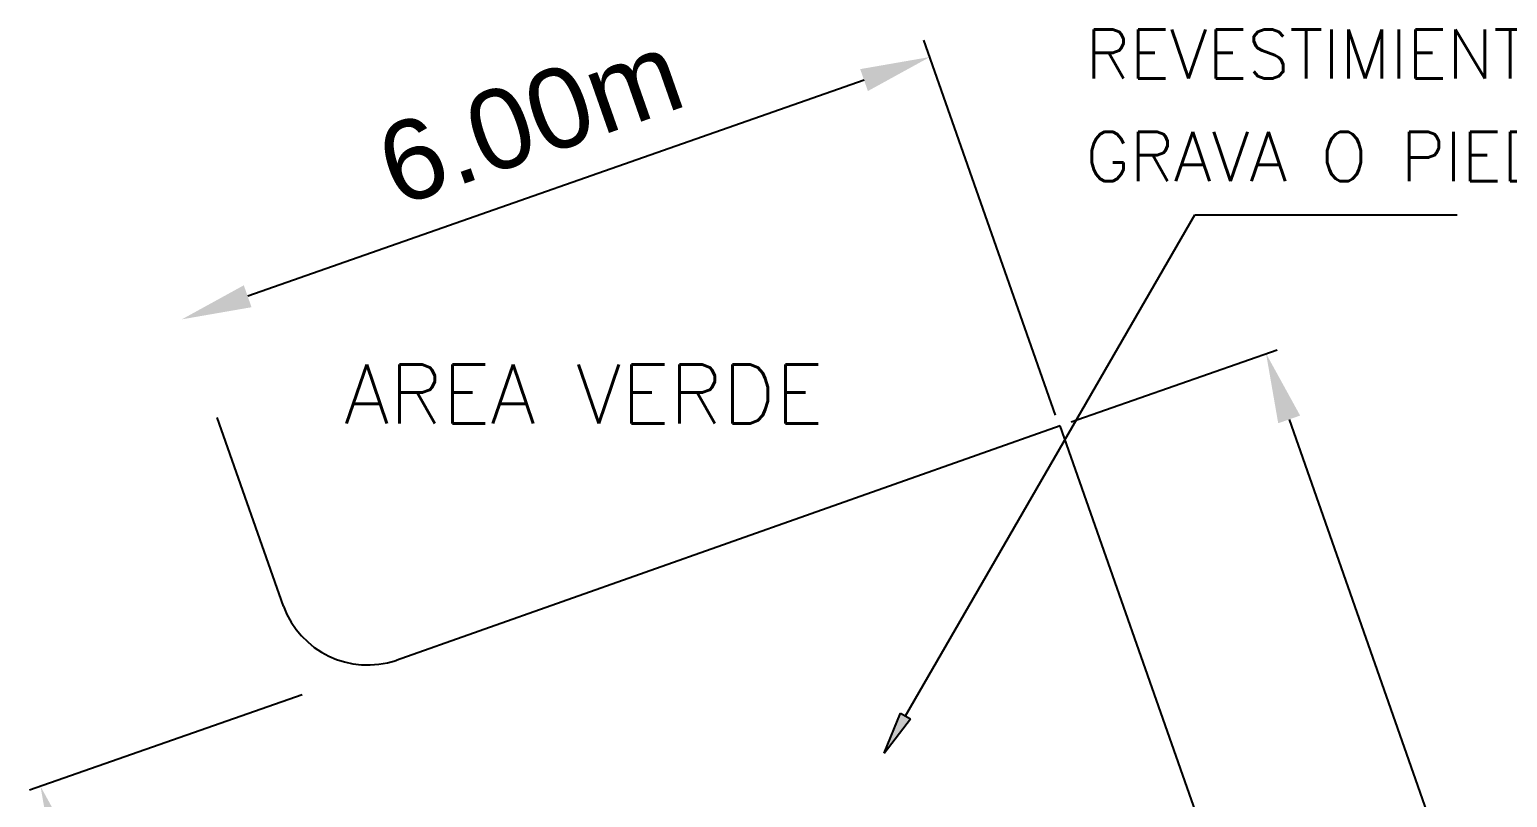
# Model space of a CAD drawing. Header units: millimetres. Extents: x 605064 to 1210630, y 1310999 to 2622410.
# Drawn here: x 605300.82 to 605326.24, y 1311180.12 to 1311193.33 of the extents above; entities that cross this region are included whole.
import ezdxf

# ---------------------------------------------------------------- set-up
doc = ezdxf.new("R2010")
doc.units = ezdxf.units.MM
doc.styles.add('PUNTOS PI', font='arial.ttf', dxfattribs={"height": 2.75})
doc.styles.add('ROMANS', font='ROMANS', dxfattribs={"height": 0.2})

msp = doc.modelspace()

# ---------------------------------------------------------------- hatches: boundary and pattern name
h = msp.add_hatch(color=256)
h.dxf.hatch_style = 1
h.paths.add_polyline_path([(605315.9713734523, 1311181.471902554), (605315.7969958798, 1311181.572579493), (605315.5143248638, 1311180.881625054)])

# ---------------------------------------------------------------- linework, layer by layer
at = {"color": 1}
for p, q in [((605318.4650955007, 1311186.699260926), (605316.2017204007, 1311193.151246172)), ((605315.1709931248, 1311192.464340383), (605304.5676164778, 1311188.744645164)), ((605318.734523323, 1311186.581871758), (605322.2756328251, 1311187.82423906)), ((605322.4841797234, 1311186.625694862), (605330.8075450159, 1311162.901673914)), ((605305.504037711, 1311181.889154806), (605300.8154848444, 1311180.244955477))]:
    msp.add_line(p, q, dxfattribs=at)
for p, q in [((605315.8841846664, 1311181.522241024), (605320.8641006446, 1311190.147708516)), ((605320.8641006446, 1311190.147708516), (605325.371736159, 1311190.147708516)), ((605305.1823311594, 1311183.412480713), (605304.0425932434, 1311186.661066505)), ((605318.5458012079, 1311186.515660255), (605307.1214467378, 1311182.478942428)), ((605327.6637045359, 1311160.526973921), (605318.5458012079, 1311186.515660255)), ((605315.5143248639, 1311180.881625054), (605315.7969958798, 1311181.572579493)), ((605315.5143248637, 1311180.881625054), (605315.9713734523, 1311181.471902554)), ((605315.7969958798, 1311181.572579493), (605315.9713734523, 1311181.471902554))]:
    msp.add_line(p, q)
msp.add_arc((605306.634185178, 1311183.947521723), 1.547303775437057, 200.2299818694993, 288.3553858134292)
for points in [[(605315.1047880673, 1311192.65306476), (605315.2371981824, 1311192.275616007), (605316.3033393847, 1311192.861570729)], [(605304.5014114202, 1311188.93336954), (605304.6338215354, 1311188.555920787), (605303.4352702177, 1311188.347414818)], [(605322.6729018475, 1311186.691906369), (605322.2954576171, 1311186.559483361), (605322.0869107099, 1311187.758027557)], [(605301.590057858, 1311179.244937154), (605301.2125950598, 1311179.112567082), (605301.0042162435, 1311180.311140513)]]:
    msp.add_solid(points, dxfattribs=at)

# ---------------------------------------------------------------- texts
at = {"style": 'ROMANS'}
for s, height, p in [('REVESTIMIENTO DE AREA DE PARQUEO', 0.84375, (605318.9818293708, 1311192.490212958)), ('GRAVA O PIEDRIN DE 3/4 PULGADA', 0.84375, (605318.9818293708, 1311190.727688103)), ('AREA VERDE', 1.0125, (605306.2250624074, 1311186.556177417))]:
    msp.add_text(s, height=height, dxfattribs=at).set_placement(p)
at = {"insert": (605309.424163994, 1311191.796043386), "char_height": 1.375, "attachment_point": 5, "rotation": 19.3310181092105, "style": 'PUNTOS PI'}
msp.add_mtext('\\A1;6.00m', dxfattribs=at)

doc.saveas('drawing.dxf')
